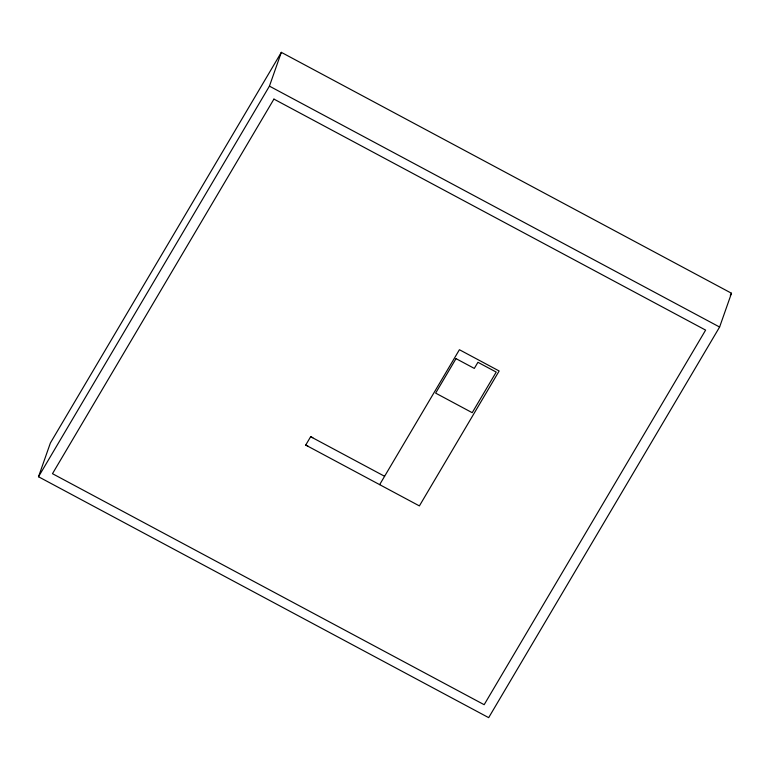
<?xml version="1.0" encoding="UTF-8"?>
<svg xmlns="http://www.w3.org/2000/svg" width="770" height="770" viewBox="0 0 770 770"><rect width="100%" height="100%" fill="white"/><g stroke="black" fill="none" stroke-linecap="round" stroke-linejoin="round"><path stroke-width="1.16" d="M38.5 476.755L50.397 442.962L281.329 52.35L731.5 293.245L719.604 327.038L488.671 717.65L38.5 476.755L269.433 86.134L281.329 52.35M379.658 484.638L459.411 349.724L499.153 370.986L419.39 505.909L305.709 445.07L310.647 436.715L312.812 437.678M730.278 295.314L731.5 293.245M305.709 445.07L307.875 446.032M269.433 86.134L719.604 327.038M310.647 436.715L384.596 476.284M273.928 99.099L52.476 473.685L484.166 704.694L705.618 330.109L273.928 99.099M456.023 358.637L435.637 393.114L472.212 412.691L496.217 372.083L477.929 362.295L474.31 368.416L456.023 358.637"/></g></svg>
